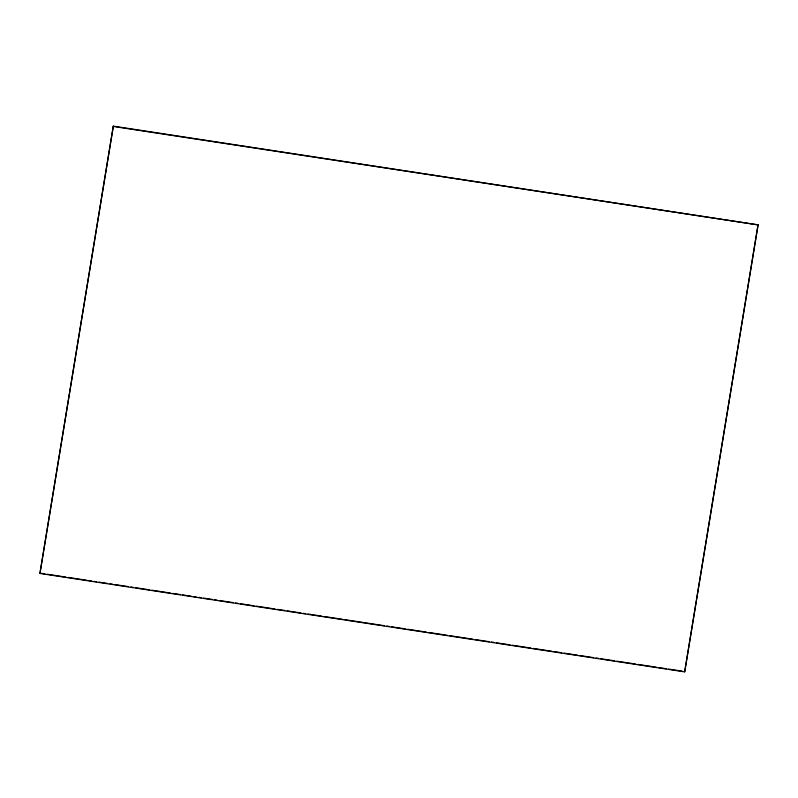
<?xml version="1.0" encoding="UTF-8"?>
<svg xmlns="http://www.w3.org/2000/svg" width="798" height="798" viewBox="0 0 798 798"><rect width="100%" height="100%" fill="white"/><g stroke="black" fill="none" stroke-linecap="round" stroke-linejoin="round"><path stroke-width="1.2" d="M113.316 126.134L39.94 573.443L684.684 671.866L758.1 224.886L113.316 126.134L39.94 573.443M758.06 224.557L684.684 671.866M113.346 126.463L758.1 224.886M41.127 573.303L44.818 573.862M47.282 574.241L65.735 577.064M68.199 577.433L86.653 580.256M89.117 580.625L91.58 581.004M94.044 581.383L96.498 581.752M98.962 582.131L107.57 583.448M110.034 583.817L112.498 584.196M114.962 584.575L128.488 586.64M130.952 587.019L133.416 587.388M135.879 587.767L149.406 589.832M151.869 590.211L170.323 593.024M172.787 593.403L180.168 594.53M182.632 594.899L191.241 596.216M193.705 596.595L196.168 596.974M198.632 597.343L201.086 597.722M203.55 598.101L212.158 599.408M214.622 599.787L217.086 600.166M219.55 600.535L233.076 602.6M235.54 602.979L238.004 603.358M240.467 603.727L253.993 605.802M256.457 606.171L274.911 608.994M277.375 609.363L284.756 610.49M287.22 610.869L300.756 612.934M303.22 613.313L305.674 613.682M308.138 614.061L321.674 616.126M324.138 616.505L342.591 619.318M345.055 619.697L384.427 625.712M386.89 626.081L389.344 626.46M391.808 626.839L405.344 628.904M407.808 629.273L426.262 632.096M428.726 632.465L447.179 635.288M449.643 635.667L473.014 639.228M475.478 639.607L489.014 641.672M491.478 642.051L493.932 642.42M496.396 642.799L509.932 644.864M512.396 645.243L530.85 648.056M533.313 648.435L551.767 651.248M554.231 651.627L561.612 652.754M564.066 653.133L577.602 655.198M580.066 655.577L593.602 657.642M596.066 658.011L598.52 658.39M600.984 658.769L614.52 660.834M616.984 661.203L635.437 664.026M637.901 664.405L656.355 667.218M658.819 667.597L666.2 668.724M668.654 669.093L682.19 671.158"/></g></svg>
